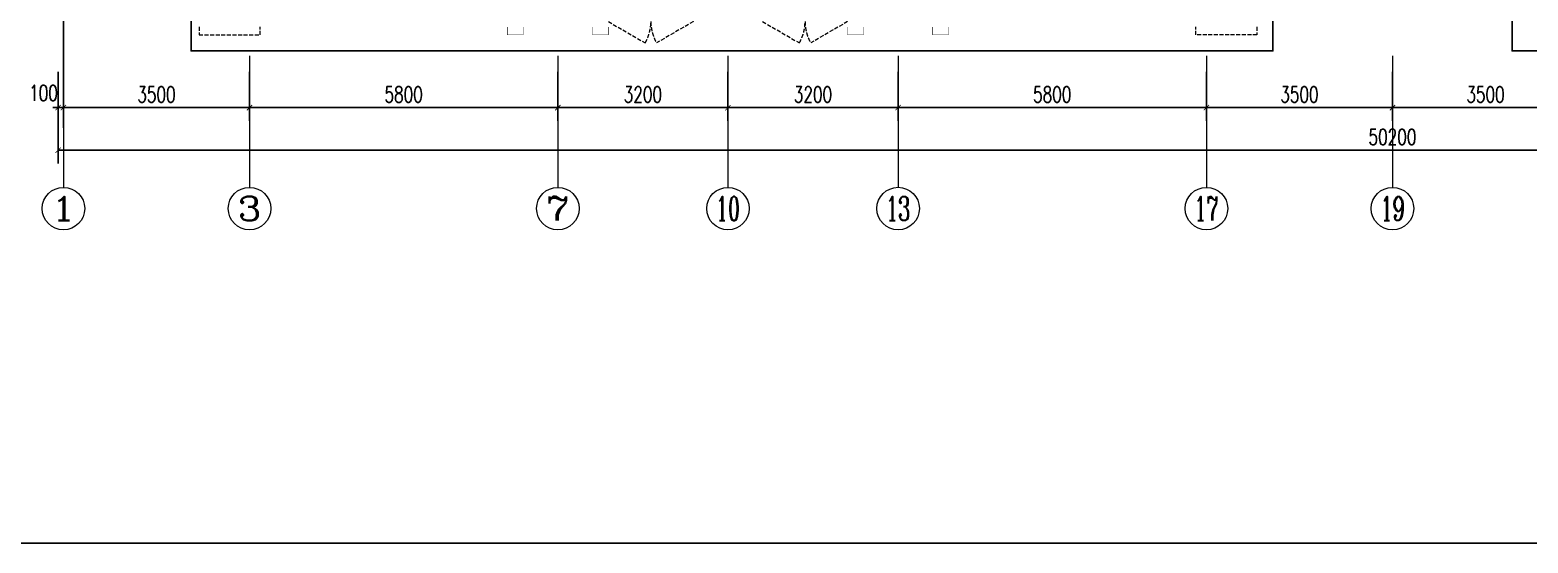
# Model space of a CAD drawing. Extents: x 3753737 to 4713801, y -857380 to 24339.
# Drawn here: x 4208484 to 4236663, y -778354 to -768692 of the extents above; entities that cross this region are included whole.
import ezdxf
from ezdxf.enums import TextEntityAlignment as Align

# ---------------------------------------------------------------- set-up
doc = ezdxf.new("R2010")
doc.units = 0
doc.header["$LTSCALE"] = 1000
doc.header["$MEASUREMENT"] = 0
doc.linetypes.add('DASH', pattern=[0.35, 0.25, -0.1])
doc.layers.get('0').update_dxf_attribs({"linetype": 'CONTINUOUS'})
doc.layers.get('Defpoints').update_dxf_attribs({"linetype": 'CONTINUOUS'})
doc.layers.add('!!电气', color=1, linetype='CONTINUOUS')
doc.layers.add('看线', color=185, linetype='CONTINUOUS')
for name, color, linetype, lineweight in [('AXIS', 114, 'CONTINUOUS', 20), ('AXIS_TEXT', 7, 'CONTINUOUS', 20), ('WINDOW', 146, 'CONTINUOUS', 20), ('平面-看线', 252, 'CONTINUOUS', 15)]:
    doc.layers.add(name, color=color, linetype=linetype, lineweight=lineweight)
doc.styles.add('_TCH_AXIS', font='COMPLEX', dxfattribs={"bigfont": 'GBCBIG'})
doc.styles.add('_TCH_DIM_T3', font='SIMPLEX.shx', dxfattribs={"width": 0.705882, "bigfont": 'GBCBIG.shx'})
doc.styles.add('COMPLEX', font='COMPLEX')
doc.dimstyles.new('_TCH_ARCH&&100', dxfattribs={"dimtxt": 297.5, "dimasz": 100, "dimexe": 250, "dimexo": 300, "dimgap": 100, "dimtad": 1, "dimdec": 0, "dimzin": 0, "dimdsep": 46, "dimtxsty": '_TCH_DIM_T3', "dimblk": 'ARCHTICK', "dimcen": 0.09, "dimclrt": 7, "dimazin": 2, "dimtfac": 1, "dimtdec": 0, "dimtix": 1, "dimtmove": 2, "dimatfit": 3, "dimfxl": 1, "dimtolj": 1, "dimtzin": 0, "dimarcsym": 0})

# ---------------------------------------------------------------- blocks, each defined once
blk = doc.blocks.new('_ArchTick')
at = {"color": 0, "linetype": 'ByBlock', "const_width": 0.15}
blk.add_lwpolyline([(-0.5, -0.5), (0.5, 0.5)], dxfattribs=at)
blk = doc.blocks.new('*D552')
at = {"layer": 'AXIS', "color": 0, "lineweight": -2, "transparency": 16777216}
for p, q in [((11702, -19827), (11702, -21552)), ((61902, -19827), (61902, -21552)), ((11702, -21302), (61902, -21302))]:
    blk.add_line(p, q, dxfattribs=at)
at = {"layer": 'Defpoints', "color": 0, "transparency": 16777216}
for p in [(11702, -19527), (61902, -19527), (61902, -21302)]:
    blk.add_point(p, dxfattribs=at)
at = {"layer": 'AXIS', "color": 0, "lineweight": -2, "transparency": 16777216, "xscale": 100, "yscale": 100, "zscale": 100, "rotation": 180}
blk.add_blockref('_ArchTick', (11702, -21302), dxfattribs=at)
at = {"layer": 'AXIS', "color": 0, "lineweight": -2, "transparency": 16777216, "xscale": 100, "yscale": 100, "zscale": 100}
blk.add_blockref('_ArchTick', (61902, -21302), dxfattribs=at)
at = {"layer": 'AXIS', "color": 7, "transparency": 16777216, "insert": (36802, -21054), "char_height": 297.5, "attachment_point": 5, "style": '_TCH_DIM_T3'}
blk.add_mtext('\\A1;50200', dxfattribs=at)
blk = doc.blocks.new('*D553')
at = {"layer": 'AXIS', "color": 0, "lineweight": -2, "transparency": 16777216}
for p, q in [((11702, -19827), (11702, -20752)), ((11802, -19827), (11802, -20752)), ((11702, -20502), (11602, -20502)), ((11702, -20502), (11802, -20502)), ((11802, -20502), (11902, -20502))]:
    blk.add_line(p, q, dxfattribs=at)
at = {"layer": 'Defpoints', "color": 0, "transparency": 16777216}
for p in [(11702, -19527), (11802, -19527), (11802, -20502)]:
    blk.add_point(p, dxfattribs=at)
at = {"layer": 'AXIS', "color": 0, "lineweight": -2, "transparency": 16777216, "xscale": 100, "yscale": 100, "zscale": 100}
blk.add_blockref('_ArchTick', (11702, -20502), dxfattribs=at)
at = {"layer": 'AXIS', "color": 0, "lineweight": -2, "transparency": 16777216, "xscale": 100, "yscale": 100, "zscale": 100, "rotation": 180}
blk.add_blockref('_ArchTick', (11802, -20502), dxfattribs=at)
at = {"layer": 'AXIS', "color": 7, "transparency": 16777216, "insert": (11427, -20227), "char_height": 297.5, "attachment_point": 5, "style": '_TCH_DIM_T3'}
blk.add_mtext('\\A1;100', dxfattribs=at)
blk = doc.blocks.new('*D554')
at = {"layer": 'AXIS', "color": 0, "lineweight": -2, "transparency": 16777216}
for p, q in [((11802, -19827), (11802, -20752)), ((15302, -19827), (15302, -20752)), ((11802, -20502), (15302, -20502))]:
    blk.add_line(p, q, dxfattribs=at)
at = {"layer": 'Defpoints', "color": 0, "transparency": 16777216}
for p in [(11802, -19527), (15302, -19527), (15302, -20502)]:
    blk.add_point(p, dxfattribs=at)
at = {"layer": 'AXIS', "color": 0, "lineweight": -2, "transparency": 16777216, "xscale": 100, "yscale": 100, "zscale": 100, "rotation": 180}
blk.add_blockref('_ArchTick', (11802, -20502), dxfattribs=at)
at = {"layer": 'AXIS', "color": 0, "lineweight": -2, "transparency": 16777216, "xscale": 100, "yscale": 100, "zscale": 100}
blk.add_blockref('_ArchTick', (15302, -20502), dxfattribs=at)
at = {"layer": 'AXIS', "color": 7, "transparency": 16777216, "insert": (13552, -20254), "char_height": 297.5, "attachment_point": 5, "style": '_TCH_DIM_T3'}
blk.add_mtext('\\A1;3500', dxfattribs=at)
blk = doc.blocks.new('*D555')
at = {"layer": 'AXIS', "color": 0, "lineweight": -2, "transparency": 16777216}
for p, q in [((15302, -19827), (15302, -20752)), ((21102, -19827), (21102, -20752)), ((15302, -20502), (21102, -20502))]:
    blk.add_line(p, q, dxfattribs=at)
at = {"layer": 'Defpoints', "color": 0, "transparency": 16777216}
for p in [(15302, -19527), (21102, -19527), (21102, -20502)]:
    blk.add_point(p, dxfattribs=at)
at = {"layer": 'AXIS', "color": 0, "lineweight": -2, "transparency": 16777216, "xscale": 100, "yscale": 100, "zscale": 100, "rotation": 180}
blk.add_blockref('_ArchTick', (15302, -20502), dxfattribs=at)
at = {"layer": 'AXIS', "color": 0, "lineweight": -2, "transparency": 16777216, "xscale": 100, "yscale": 100, "zscale": 100}
blk.add_blockref('_ArchTick', (21102, -20502), dxfattribs=at)
at = {"layer": 'AXIS', "color": 7, "transparency": 16777216, "insert": (18202, -20254), "char_height": 297.5, "attachment_point": 5, "style": '_TCH_DIM_T3'}
blk.add_mtext('\\A1;5800', dxfattribs=at)
blk = doc.blocks.new('*D556')
at = {"layer": 'AXIS', "color": 0, "lineweight": -2, "transparency": 16777216}
for p, q in [((21102, -19827), (21102, -20752)), ((24302, -19827), (24302, -20752)), ((21102, -20502), (24302, -20502))]:
    blk.add_line(p, q, dxfattribs=at)
at = {"layer": 'Defpoints', "color": 0, "transparency": 16777216}
for p in [(21102, -19527), (24302, -19527), (24302, -20502)]:
    blk.add_point(p, dxfattribs=at)
at = {"layer": 'AXIS', "color": 0, "lineweight": -2, "transparency": 16777216, "xscale": 100, "yscale": 100, "zscale": 100, "rotation": 180}
blk.add_blockref('_ArchTick', (21102, -20502), dxfattribs=at)
at = {"layer": 'AXIS', "color": 0, "lineweight": -2, "transparency": 16777216, "xscale": 100, "yscale": 100, "zscale": 100}
blk.add_blockref('_ArchTick', (24302, -20502), dxfattribs=at)
at = {"layer": 'AXIS', "color": 7, "transparency": 16777216, "insert": (22702, -20254), "char_height": 297.5, "attachment_point": 5, "style": '_TCH_DIM_T3'}
blk.add_mtext('\\A1;3200', dxfattribs=at)
blk = doc.blocks.new('*D557')
at = {"layer": 'AXIS', "color": 0, "lineweight": -2, "transparency": 16777216}
for p, q in [((24302, -19827), (24302, -20752)), ((27502, -19827), (27502, -20752)), ((24302, -20502), (27502, -20502))]:
    blk.add_line(p, q, dxfattribs=at)
at = {"layer": 'Defpoints', "color": 0, "transparency": 16777216}
for p in [(24302, -19527), (27502, -19527), (27502, -20502)]:
    blk.add_point(p, dxfattribs=at)
at = {"layer": 'AXIS', "color": 0, "lineweight": -2, "transparency": 16777216, "xscale": 100, "yscale": 100, "zscale": 100, "rotation": 180}
blk.add_blockref('_ArchTick', (24302, -20502), dxfattribs=at)
at = {"layer": 'AXIS', "color": 0, "lineweight": -2, "transparency": 16777216, "xscale": 100, "yscale": 100, "zscale": 100}
blk.add_blockref('_ArchTick', (27502, -20502), dxfattribs=at)
at = {"layer": 'AXIS', "color": 7, "transparency": 16777216, "insert": (25902, -20254), "char_height": 297.5, "attachment_point": 5, "style": '_TCH_DIM_T3'}
blk.add_mtext('\\A1;3200', dxfattribs=at)
blk = doc.blocks.new('*D558')
at = {"layer": 'AXIS', "color": 0, "lineweight": -2, "transparency": 16777216}
for p, q in [((27502, -19827), (27502, -20752)), ((33302, -19827), (33302, -20752)), ((27502, -20502), (33302, -20502))]:
    blk.add_line(p, q, dxfattribs=at)
at = {"layer": 'Defpoints', "color": 0, "transparency": 16777216}
for p in [(27502, -19527), (33302, -19527), (33302, -20502)]:
    blk.add_point(p, dxfattribs=at)
at = {"layer": 'AXIS', "color": 0, "lineweight": -2, "transparency": 16777216, "xscale": 100, "yscale": 100, "zscale": 100, "rotation": 180}
blk.add_blockref('_ArchTick', (27502, -20502), dxfattribs=at)
at = {"layer": 'AXIS', "color": 0, "lineweight": -2, "transparency": 16777216, "xscale": 100, "yscale": 100, "zscale": 100}
blk.add_blockref('_ArchTick', (33302, -20502), dxfattribs=at)
at = {"layer": 'AXIS', "color": 7, "transparency": 16777216, "insert": (30402, -20254), "char_height": 297.5, "attachment_point": 5, "style": '_TCH_DIM_T3'}
blk.add_mtext('\\A1;5800', dxfattribs=at)
blk = doc.blocks.new('*D559')
at = {"layer": 'AXIS', "color": 0, "lineweight": -2, "transparency": 16777216}
for p, q in [((33302, -19827), (33302, -20752)), ((36802, -19827), (36802, -20752)), ((33302, -20502), (36802, -20502))]:
    blk.add_line(p, q, dxfattribs=at)
at = {"layer": 'Defpoints', "color": 0, "transparency": 16777216}
for p in [(33302, -19527), (36802, -19527), (36802, -20502)]:
    blk.add_point(p, dxfattribs=at)
at = {"layer": 'AXIS', "color": 0, "lineweight": -2, "transparency": 16777216, "xscale": 100, "yscale": 100, "zscale": 100, "rotation": 180}
blk.add_blockref('_ArchTick', (33302, -20502), dxfattribs=at)
at = {"layer": 'AXIS', "color": 0, "lineweight": -2, "transparency": 16777216, "xscale": 100, "yscale": 100, "zscale": 100}
blk.add_blockref('_ArchTick', (36802, -20502), dxfattribs=at)
at = {"layer": 'AXIS', "color": 7, "transparency": 16777216, "insert": (35052, -20254), "char_height": 297.5, "attachment_point": 5, "style": '_TCH_DIM_T3'}
blk.add_mtext('\\A1;3500', dxfattribs=at)
blk = doc.blocks.new('_AXISO')
blk.add_circle((0, 0), 0.5)
at = {"layer": 'AXIS_TEXT', "style": 'COMPLEX', "width": 1.041667}
blk.add_attdef('A', text='', height=0.56, dxfattribs=at).set_placement((-0.25, -0.28), (0.25, -0.28), align=Align.FIT)
blk = doc.blocks.new('*D566')
at = {"layer": 'AXIS', "color": 0, "lineweight": -2, "transparency": 16777216}
for p, q in [((36802, -19827), (36802, -20752)), ((40302, -19827), (40302, -20752)), ((36802, -20502), (40302, -20502))]:
    blk.add_line(p, q, dxfattribs=at)
at = {"layer": 'Defpoints', "color": 0, "transparency": 16777216}
for p in [(36802, -19527), (40302, -19527), (40302, -20502)]:
    blk.add_point(p, dxfattribs=at)
at = {"layer": 'AXIS', "color": 0, "lineweight": -2, "transparency": 16777216, "xscale": 100, "yscale": 100, "zscale": 100, "rotation": 180}
blk.add_blockref('_ArchTick', (36802, -20502), dxfattribs=at)
at = {"layer": 'AXIS', "color": 0, "lineweight": -2, "transparency": 16777216, "xscale": 100, "yscale": 100, "zscale": 100}
blk.add_blockref('_ArchTick', (40302, -20502), dxfattribs=at)
at = {"layer": 'AXIS', "color": 7, "transparency": 16777216, "insert": (38552, -20254), "char_height": 297.5, "attachment_point": 5, "style": '_TCH_DIM_T3'}
blk.add_mtext('\\A1;3500', dxfattribs=at)
blk = doc.blocks.new('A$C100F5A36')
at = {"layer": '!!电气', "color": 1}
blk.add_line((11802.5, -20882.4), (11802.5, -18779.4), dxfattribs=at)
at = {"color": 252, "const_width": 8}
for points in [[(20152.5, -18982.4), (20152.5, -19132.4), (20452.5, -19132.4), (20452.5, -18982.4)], [(21752.5, -18982.4), (21752.5, -19132.4), (22052.5, -19132.4), (22052.5, -18982.4)], [(26852.5, -18982.4), (26852.5, -19132.4), (26552.5, -19132.4), (26552.5, -18982.4)], [(28452.5, -18982.4), (28452.5, -19132.4), (28152.5, -19132.4), (28152.5, -18982.4)]]:
    blk.add_lwpolyline(points, dxfattribs=at)
at = {"layer": 'AXIS'}
for p, q in [((11802.5, -19527.3), (11802.5, -22002.3)), ((15302.5, -19527.3), (15302.5, -22002.3)), ((21102.4, -19527.3), (21102.4, -22002.3)), ((24302.5, -19527.3), (24302.5, -22002.3)), ((27502.5, -19527.2), (27502.5, -22002.2)), ((33302.5, -19527.3), (33302.5, -22002.3)), ((36802.5, -19527.3), (36802.5, -22002.3))]:
    blk.add_line(p, q, dxfattribs=at)
at = {"layer": 'WINDOW', "color": 252, "linetype": 'DASH', "ltscale": 0.3}
for points in [[(22052.5, -18882.4), (22745.3, -19282.4, 0.1316525), (22852.5, -18882.4)], [(23652.5, -18882.4), (22959.6, -19282.4, -0.1316525), (22852.5, -18882.4)], [(24952.5, -18882.4), (25645.3, -19282.4, 0.1316525), (25752.5, -18882.4)], [(26552.5, -18882.4), (25859.6, -19282.4, -0.1316525), (25752.5, -18882.4)]]:
    blk.add_lwpolyline(points, format="xyb", dxfattribs=at)
at = {"layer": '平面-看线', "color": 252, "linetype": 'DASH', "ltscale": 0.3}
for points in [[(14352.5, -18982.4), (14352.5, -19132.4), (15502.5, -19132.4), (15502.5, -18982.4)], [(34252.5, -18982.4), (34252.5, -19132.4), (33102.5, -19132.4), (33102.5, -18982.4)]]:
    blk.add_lwpolyline(points, dxfattribs=at)
at = {"layer": '看线', "color": 252}
for points in [[(14202.5, -18232.4), (14202.5, -19432.4), (34552.5, -19432.4), (34552.5, -17932.4), (36802.5, -17932.4)], [(59402.5, -18232.4), (59402.5, -19432.4), (39052.5, -19432.4), (39052.5, -17932.4), (36802.5, -17932.4)]]:
    blk.add_lwpolyline(points, dxfattribs=at)
at = {"layer": 'AXIS'}
ref = blk.add_blockref('_AXISO', (11802.5, -22402.3), dxfattribs=dict(at, xscale=800, yscale=800, zscale=800))
ref.add_attrib('A', '1', dxfattribs={"layer": 'AXIS_TEXT', "height": 452.5, "style": '_TCH_AXIS', "width": 2.333333}).set_placement((11576.2, -22628.5), (12028.7, -22628.5), align=Align.FIT)
ref = blk.add_blockref('_AXISO', (15302.5, -22402.3), dxfattribs=dict(at, xscale=800, yscale=800, zscale=800))
ref.add_attrib('A', '3', dxfattribs={"layer": 'AXIS_TEXT', "height": 452.5, "style": '_TCH_AXIS', "width": 1.5}).set_placement((15076.2, -22628.5), (15528.7, -22628.5), align=Align.FIT)
ref = blk.add_blockref('_AXISO', (21102.4, -22402.3), dxfattribs=dict(at, xscale=800, yscale=800, zscale=800))
ref.add_attrib('A', '7', dxfattribs={"layer": 'AXIS_TEXT', "height": 452.5, "style": '_TCH_AXIS', "width": 1.5}).set_placement((20876.2, -22628.6), (21328.7, -22628.6), align=Align.FIT)
ref = blk.add_blockref('_AXISO', (24302.5, -22402.3), dxfattribs=dict(at, xscale=800, yscale=800, zscale=800))
ref.add_attrib('A', '10', dxfattribs={"layer": 'AXIS_TEXT', "height": 452.55, "style": '_TCH_AXIS', "width": 0.724138}).set_placement((24076.2, -22628.6), (24528.7, -22628.6), align=Align.FIT)
ref = blk.add_blockref('_AXISO', (27502.5, -22402.2), dxfattribs=dict(at, xscale=800, yscale=800, zscale=800))
ref.add_attrib('A', '13', dxfattribs={"layer": 'AXIS_TEXT', "height": 452.55, "style": '_TCH_AXIS', "width": 0.724138}).set_placement((27276.2, -22628.5), (27728.7, -22628.5), align=Align.FIT)
ref = blk.add_blockref('_AXISO', (33302.5, -22402.3), dxfattribs=dict(at, xscale=800, yscale=800, zscale=800))
ref.add_attrib('A', '17', dxfattribs={"layer": 'AXIS_TEXT', "height": 452.55, "style": '_TCH_AXIS', "width": 0.724138}).set_placement((33076.2, -22628.6), (33528.7, -22628.6), align=Align.FIT)
ref = blk.add_blockref('_AXISO', (36802.5, -22402.3), dxfattribs=dict(at, xscale=800, yscale=800, zscale=800))
ref.add_attrib('A', '19', dxfattribs={"layer": 'AXIS_TEXT', "height": 452.55, "style": '_TCH_AXIS', "width": 0.724138}).set_placement((36576.2, -22628.6), (37028.7, -22628.6), align=Align.FIT)
dim = blk.add_linear_dim(base=(11802.5, -20502.3), p1=(11702.5, -19527.3), p2=(11802.5, -19527.3), angle=0, text='100', dimstyle='_TCH_ARCH&&100', dxfattribs=at)
dim.commit()
dim.dimension.update_dxf_attribs({"geometry": '*D553', "text_midpoint": (11427.5, -20227.3), "dimtype": 129})
for p1, p2, distance, text, picture, middle in [((11702.5, -19527.3), (61902.5, -19527.3), -1775, '50200', '*D552', (36802.5, -21053.5)), ((11802.5, -19527.3), (15302.5, -19527.3), -975, '3500', '*D554', (13552.5, -20253.5)), ((15302.5, -19527.3), (21102.4, -19527.3), -975, '5800', '*D555', (18202.5, -20253.5)), ((21102.4, -19527.3), (24302.5, -19527.3), -975, '3200', '*D556', (22702.5, -20253.5)), ((24302.5, -19527.3), (27502.5, -19527.3), -975, '3200', '*D557', (25902.5, -20253.5)), ((27502.5, -19527.3), (33302.5, -19527.3), -975, '5800', '*D558', (30402.5, -20253.5)), ((33302.5, -19527.3), (36802.5, -19527.3), -975, '3500', '*D559', (35052.5, -20253.5)), ((36802.5, -19527.3), (40302.5, -19527.3), -975, '3500', '*D566', (38552.5, -20253.5))]:
    dim = blk.add_aligned_dim(p1=p1, p2=p2, distance=distance, text=text, dimstyle='_TCH_ARCH&&100', dxfattribs=at)
    dim.commit()
    dim.dimension.update_dxf_attribs({"geometry": picture, "text_midpoint": middle})

msp = doc.modelspace()

# ---------------------------------------------------------------- linework, layer by layer
at = {"layer": '!!电气', "color": 2}
msp.add_line((4197311, -778353.6), (4270911, -778353.6), dxfattribs=at)

# ---------------------------------------------------------------- block references
at = {"layer": '!!电气'}
msp.add_blockref('A$C100F5A36', (4197311, -749653.6), dxfattribs=at)

doc.saveas('drawing.dxf')
